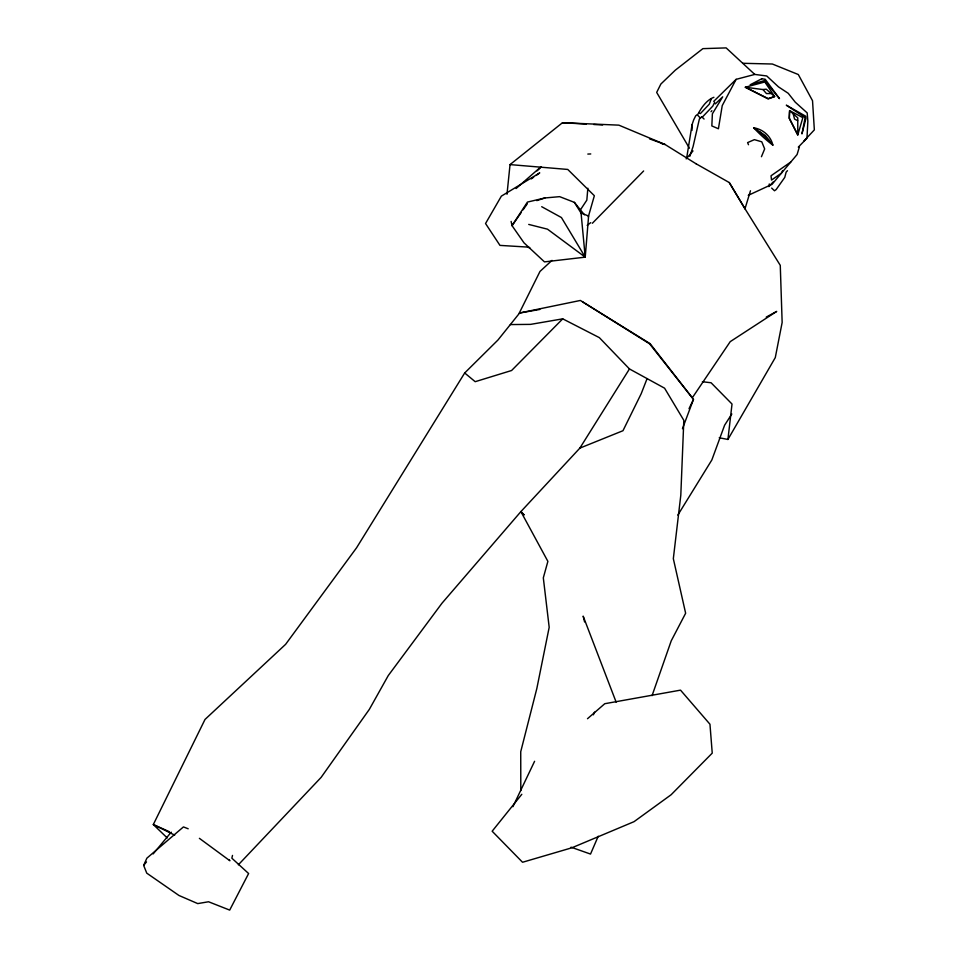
<?xml version="1.0" encoding="UTF-8"?>
<svg xmlns="http://www.w3.org/2000/svg" width="958" height="958" viewBox="0 0 958 958"><rect width="100%" height="100%" fill="white"/><g stroke="black" fill="none" stroke-linecap="round" stroke-linejoin="round"><path stroke-width="1.44" d="M691.975 130.432L692.059 124.672L693.64 119.966L695.688 115.822L699.1 113.176M789.596 110.601L789.392 118.265L797.786 134.922L802.852 117.642L789.596 110.601L797.763 117.87L797.786 134.922L789.176 118.265L789.548 111.535M528.72 224.423L547.473 229.166L585.218 257.151L588.607 216.017L581.063 213.083L574.393 202.366L559.64 196.653L544.91 197.959L527.415 202.09L512.039 225.657L524.014 242.853L544.467 261.881L585.218 257.151L581.063 213.083M587.853 188.223L586.835 200.138L580.356 209.946M506.998 194.246L510.039 164.596L562.49 122.72L618.868 125.151L664.984 144.466L696.131 163.818M719.242 437.758L727.924 439.459L732.02 404.036L711.075 382.757L702.394 381.739M686.611 158.369L692.059 124.672M769.274 183.972L768.879 186.594L773.13 182.008M232.507 855.422L231.86 858.2L248.613 873.528L229.692 910.1L208.545 901.765L197.743 903.598L178.954 895.467L146.754 873.145L143.652 865.385L146.885 858.164L183.445 826.922L188.187 828.778M588.308 216.819L594.355 195.731L567.759 169.446L510.039 164.596M799.451 146.706L797.092 154.525L772.064 184.295L748.282 195.336M750.473 190.774L744.989 208.76L780.267 265.342L782.147 322.463L775.285 357.609L727.924 439.459M689.844 156.274L693.101 146.502L699.364 119.079L701.484 117.056M652.063 695.652L671.235 640.818L685.641 613.252L673.33 558.682L680.803 495.214L683.82 420.322L664.577 388.182L629.466 368.95L599.349 337.635L562.729 318.846L530.552 324.379L510.351 324.57M682.467 428.729L693.484 399.366L649.596 343.826L580.404 300.453L519.655 312.967L497.944 340.03L464.69 372.973L356.58 547.772L285.616 644.327L205.012 719.446L153.316 824.551L167.219 837.927M647.093 378.602L641.213 393.678L622.975 430.717L579.865 448.116L520.889 511.608L441.985 603.217L388.265 675.57L369.345 709.363L321.122 777.393L238.35 864.811M593.397 714.824L594.547 712.117M598.223 836.238L590.523 854.069L571.028 847.183M689.03 408.683L693.484 399.366M512.925 806.696L534.588 761.287M714.644 102.267L712.812 106.087L702.382 117.08M782.65 170.608L781.405 173.182L771.537 180.068L771.01 175.793L790.805 161.998M798.289 147.149L806.971 138.215L807.857 121.151L807.187 112.912L795.26 102.183L788.23 93.297L778.495 86.879L766.735 75.969L754.772 74.425L736.127 79.346L722.236 105.608L718.416 128.767L711.842 125.929L712.381 113.786L722.703 96.818L715.279 103.907M677.833 515.093L711.842 459.972L724.607 425.22L731.828 413.988M698.55 113.032C702.07 106.745 706.98 99.86 713.902 97.285M579.865 448.116L629.466 368.95M521.391 212.245L512.039 225.657L511.117 221.406M523.092 209.814L527.343 203.719M711.04 111.727L711.866 110.685M521.811 794.29L492.161 831.221L522.541 862.26L571.938 847.77L634.04 821.665L671.127 794.745L712.237 753.132L709.962 724.236L680.527 690.143L604.773 703.711L587.494 718.716M143.652 865.385L146.502 861.949M153.16 853.925L171.231 832.155M686.179 158.872L693.005 150.945M761.442 156.717L764.664 148.921L761.778 141.808L754.377 139.652L747.611 142.61L748.497 144.73M787.464 170.692L786.159 172.093L784.77 177.386L776.148 189.576L774.483 190.762L771.669 188.091M643.632 170.979L592.355 223.274M562.729 318.846L511.596 370.506L475.192 381.691L464.69 372.973M700.358 113.607L709.279 104.194L711.231 98.949M713.734 101.356L736.127 79.346M803.702 141.257L814.348 129.869L812.528 100.722L798.313 74.532L772.364 64.018L742.666 63.288M551.988 260.396L539.989 271.437L519.26 313.098L539.857 309.434M537.055 170.871L541.27 167.015M516.087 188.534L540.563 167.123M587.158 225.358L590.739 222.651M531.235 178.906L533.666 177.194M536.097 175.47L539.737 172.895L501.369 196.127L485.55 223.525L499.968 245.392L528.888 247.152M766.244 317.086L776.71 311.41L730.224 341.647L692.275 397.833L650.099 343.647L582.536 301.854M536.803 200.617L544.91 197.959M762.963 89.549L766.256 89.178L774.639 96.554L768.184 98.937L745.324 87.25L764.843 81.981L774.639 96.554L768.1 98.566L745.324 87.25L762.963 89.549L766.448 93.561L770.591 93.573M587.817 154.07L590.763 153.951M562.49 122.72L586.272 124.061M593.709 124.48L602.63 124.983M662.05 143.844L664.984 144.466L649.536 138.85M753.647 127.773C762.843 129.198 770.771 135.952 772.855 145.137C765.921 139.892 759.646 134.156 753.647 127.773L765.262 135.461L772.855 145.137M169.338 831.676L153.316 824.551L174.691 835.125M527.619 246.924L530.217 248.254M797.643 120.684L794.565 119.103L793.308 114.253M541.701 206.7L561.436 217.55L585.218 257.151M696.107 163.794L729.266 182.547L744.977 208.724L729.266 182.547M759.49 131.773L769.238 140.61M754.772 74.425L726.14 47.9L702.885 48.642L675.306 70.174L660.876 84.029L656.673 92.411L689.425 148.227M520.889 511.608L523.978 514.793L520.889 511.608L547.88 561.364L543.318 577.842L549.185 627.31L536.827 688.539L520.733 751.707L520.805 790.59M701.687 116.768L704.07 119.032M697.975 115.511L700.394 118.097M574.393 202.366L584.38 214.76M229.19 859.637L229.896 860.763L199.396 838.334M616.162 702.178L583.159 616.126L584.584 621.922M805.163 117.535L801.954 133.904L805.918 118.552L805.738 116.241L786.302 105.176L805.163 117.535M761.742 78.796L750.162 84.783L764.568 80.556L779.489 98.638L765.191 79.239L761.742 78.796"/></g></svg>
